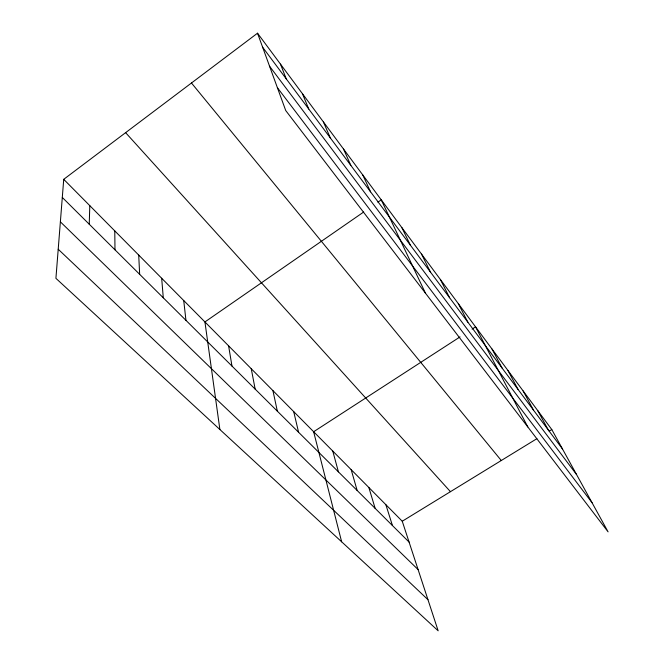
<?xml version="1.0" encoding="UTF-8"?>
<svg xmlns="http://www.w3.org/2000/svg" width="664" height="664" viewBox="0 0 664 664"><rect width="100%" height="100%" fill="white"/><g stroke="black" fill="none" stroke-linecap="round" stroke-linejoin="round"><path stroke-width="1" d="M89.233 224.216L89.798 205.657M63.727 179.33L55.917 278.332L438.157 630.8L402.251 521.232L63.727 179.33L257.516 33.2L551.792 429.542L608.083 531.856L285.727 110.548L257.516 33.2M363.664 212.032L204.927 321.94L219.884 429.533M377.907 202.171L381.252 199.856L425.458 293.173M460.036 336.905L313.632 431.733L341.645 541.807M472.104 329.087L475.548 326.854L527.805 426.935M402.251 521.232L536.902 438.672M549.169 431.152L551.792 429.542M58.216 249.241L427.965 599.692M60.374 221.842L418.096 569.587M62.3 197.449L409.082 542.09M125.62 132.659L450.458 491.675M191.473 83L501.287 460.509M277.386 87.673L592.056 502.714M269.567 66.242L576.576 474.594M262.645 47.252L562.474 448.955M537.732 410.609L548.281 429.948M523.116 390.922L533.516 410.153M507.902 370.429L518.127 389.544M492.057 349.09L502.092 368.055M458.318 303.647L467.879 322.214M440.332 279.419L449.603 297.738M421.532 254.096L430.479 272.115M401.853 227.603L410.443 245.273M362.768 174.956L370.562 191.838M343.504 149.01L350.866 165.452M323.401 121.935L330.29 137.88M302.411 93.665L308.768 109.054M280.474 64.117L286.25 78.875M385.859 504.681L392.441 525.548M368.844 487.492L375.143 508.358M351.165 469.631L357.157 490.48M332.772 451.064L338.424 471.872M293.704 411.597L298.576 432.264M272.921 390.615L277.344 411.165M251.241 368.711L255.167 389.129M228.599 345.844L231.977 366.08M183.729 300.526L185.953 320.338M161.676 278.257L163.286 297.812M138.71 255.059L139.656 274.323M114.772 230.881L114.988 249.813"/></g></svg>
